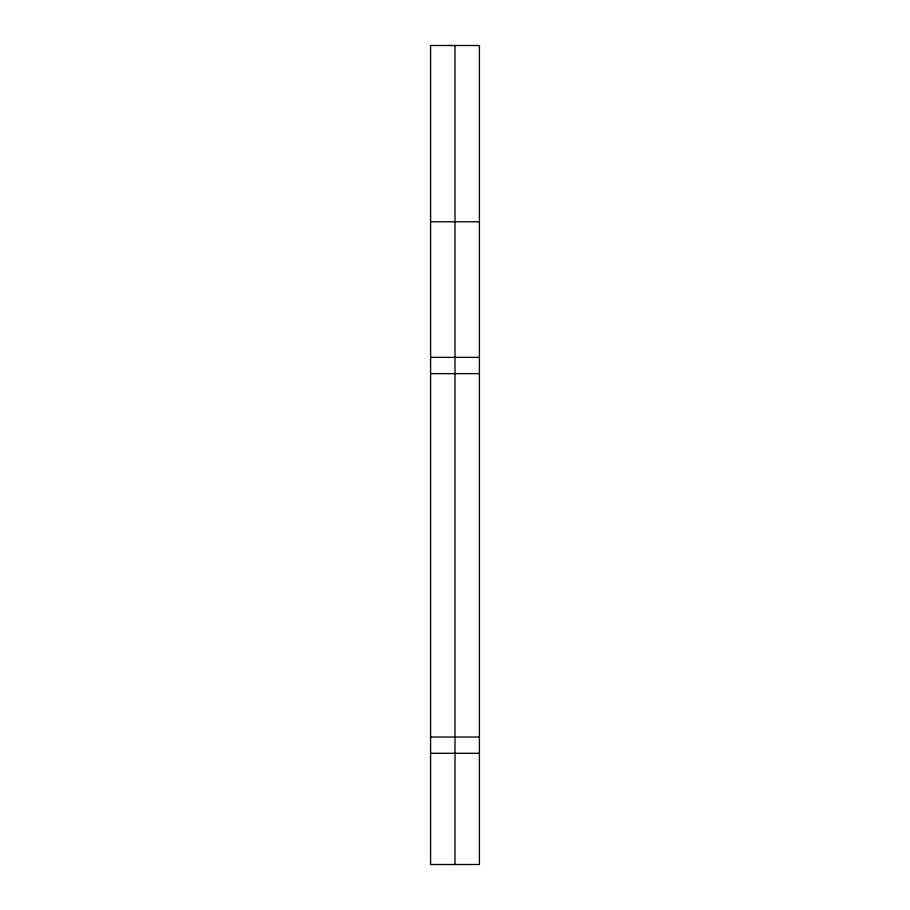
<?xml version="1.0" encoding="UTF-8"?>
<svg xmlns="http://www.w3.org/2000/svg" width="910" height="910" viewBox="0 0 910 910"><rect width="100%" height="100%" fill="white"/><g stroke="black" fill="none" stroke-linecap="round" stroke-linejoin="round"><path stroke-width="1.36" d="M430.589 221.778L479.411 221.778M430.589 357.368L479.411 357.368M430.589 373.646L479.411 373.646M430.589 737.043L479.411 737.043M430.589 753.309L479.411 753.309M455 45.5L455 864.5M479.411 45.5L430.589 45.5L430.589 864.5L479.411 864.5L479.411 45.5"/></g></svg>
